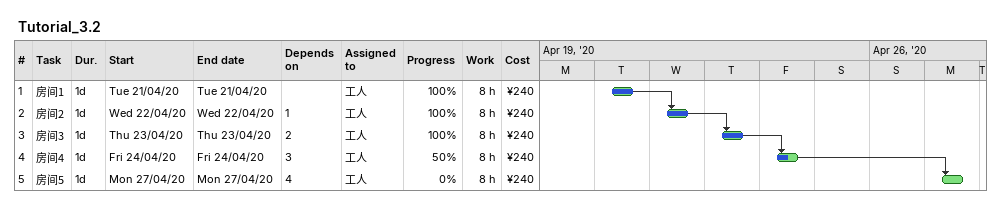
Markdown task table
Tutorial_3.2

| ID | Task | Duration | Start | Finish | Predecessors | Resources | % complete | Work (h) | Cost (¥) |
|---|---|---|---|---|---|---|---|---|---|
| 1 | 房间1 | 1d | 2020-04-21 | 2020-04-21 |  | 工人 | 100 | 8 | 240 |
| 2 | 房间2 | 1d | 2020-04-22 | 2020-04-22 | 1 | 工人 | 100 | 8 | 240 |
| 3 | 房间3 | 1d | 2020-04-23 | 2020-04-23 | 2 | 工人 | 100 | 8 | 240 |
| 4 | 房间4 | 1d | 2020-04-24 | 2020-04-24 | 3 | 工人 | 50 | 8 | 240 |
| 5 | 房间5 | 1d | 2020-04-27 | 2020-04-27 | 4 | 工人 | 0 | 8 | 240 |
